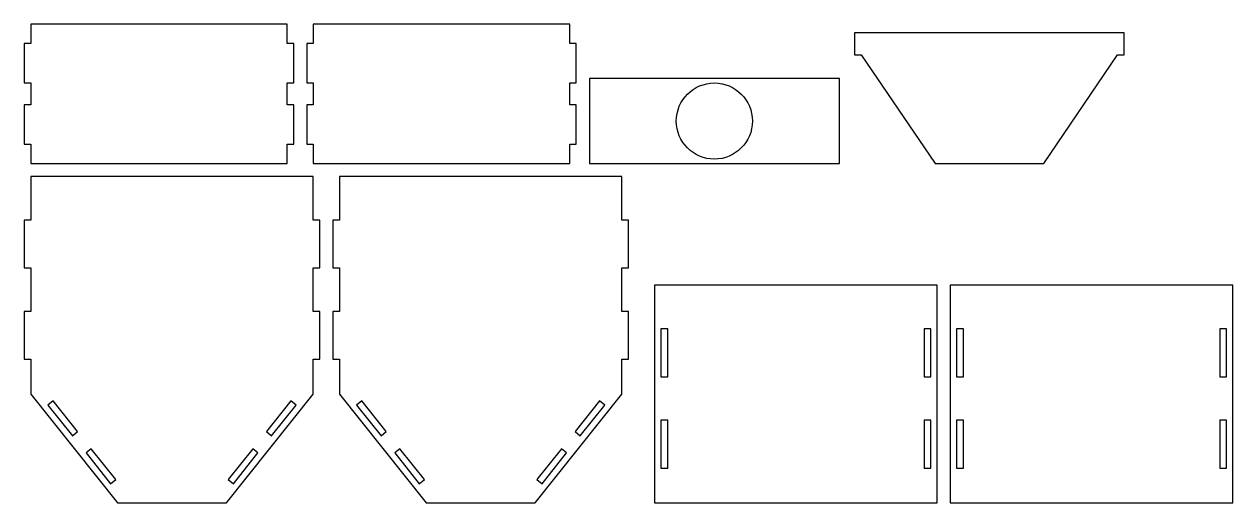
# Model space of a CAD drawing. Header units: millimetres. Extents: x 6 to 562, y 6 to 226.
import ezdxf

# ---------------------------------------------------------------- set-up
doc = ezdxf.new("R2010")
doc.units = ezdxf.units.MM
doc.layers.add('CORTE', color=1, linetype='Continuous')

msp = doc.modelspace()

# ---------------------------------------------------------------- linework, layer by layer
at = {"layer": 'CORTE'}
for points in [[(9, 162), (127, 162), (127, 170.93), (130, 170.93), (130, 188.93), (127, 188.93), (127, 199.1), (130, 199.1), (130, 217.1), (127, 217.1), (127, 226.03), (9, 226.03), (9, 217.1), (6, 217.1), (6, 199.1), (9, 199.1), (9, 188.93), (6, 188.93), (6, 170.93), (9, 170.93)], [(139, 162), (257, 162), (257, 170.93), (260, 170.93), (260, 188.93), (257, 188.93), (257, 199.1), (260, 199.1), (260, 217.1), (257, 217.1), (257, 226.03), (139, 226.03), (139, 217.1), (136, 217.1), (136, 199.1), (139, 199.1), (139, 188.93), (136, 188.93), (136, 170.93), (139, 170.93)], [(425, 162), (475, 162), (509, 212), (512, 212), (512, 222), (388, 222), (388, 212), (391, 212)], [(266, 162), (381, 162), (381, 201), (266, 201)], [(49, 6), (99, 6), (139, 56), (139, 72), (142, 72), (142, 94), (139, 94), (139, 114), (142, 114), (142, 136), (139, 136), (139, 156), (9, 156), (9, 136), (6, 136), (6, 114), (9, 114), (9, 94), (6, 94), (6, 72), (9, 72), (9, 56)], [(191, 6), (241, 6), (281, 56), (281, 72), (284, 72), (284, 94), (281, 94), (281, 114), (284, 114), (284, 136), (281, 136), (281, 156), (151, 156), (151, 136), (148, 136), (148, 114), (151, 114), (151, 94), (148, 94), (148, 72), (151, 72), (151, 56)], [(296, 6), (426, 6), (426, 106), (296, 106)], [(432, 6), (562, 6), (562, 106), (432, 106)], [(298.95, 63.95), (302.05, 63.95), (302.05, 86.05), (298.95, 86.05)], [(419.95, 63.95), (423.05, 63.95), (423.05, 86.05), (419.95, 86.05)], [(434.95, 63.95), (438.05, 63.95), (438.05, 86.05), (434.95, 86.05)], [(555.95, 63.95), (559.05, 63.95), (559.05, 86.05), (555.95, 86.05)], [(30.58, 38.71), (19.27, 52.85), (16.85, 50.91), (28.16, 36.78)], [(119.84, 36.78), (131.15, 50.91), (128.73, 52.85), (117.42, 38.71)], [(172.58, 38.71), (161.27, 52.85), (158.85, 50.91), (170.16, 36.78)], [(261.84, 36.78), (273.15, 50.91), (270.73, 52.85), (259.42, 38.71)], [(298.95, 21.95), (302.05, 21.95), (302.05, 44.05), (298.95, 44.05)], [(419.95, 21.95), (423.05, 21.95), (423.05, 44.05), (419.95, 44.05)], [(434.95, 21.95), (438.05, 21.95), (438.05, 44.05), (434.95, 44.05)], [(555.95, 21.95), (559.05, 21.95), (559.05, 44.05), (555.95, 44.05)], [(48.18, 16.71), (36.87, 30.85), (34.45, 28.91), (45.76, 14.78)], [(102.24, 14.78), (113.55, 28.91), (111.13, 30.85), (99.82, 16.71)], [(190.18, 16.71), (178.87, 30.85), (176.45, 28.91), (187.76, 14.78)], [(244.24, 14.78), (255.55, 28.91), (253.13, 30.85), (241.82, 16.71)]]:
    msp.add_lwpolyline(points, close=True, dxfattribs=at)
msp.add_circle((323.5, 181.5), 17.5, dxfattribs=at)

doc.saveas('drawing.dxf')
